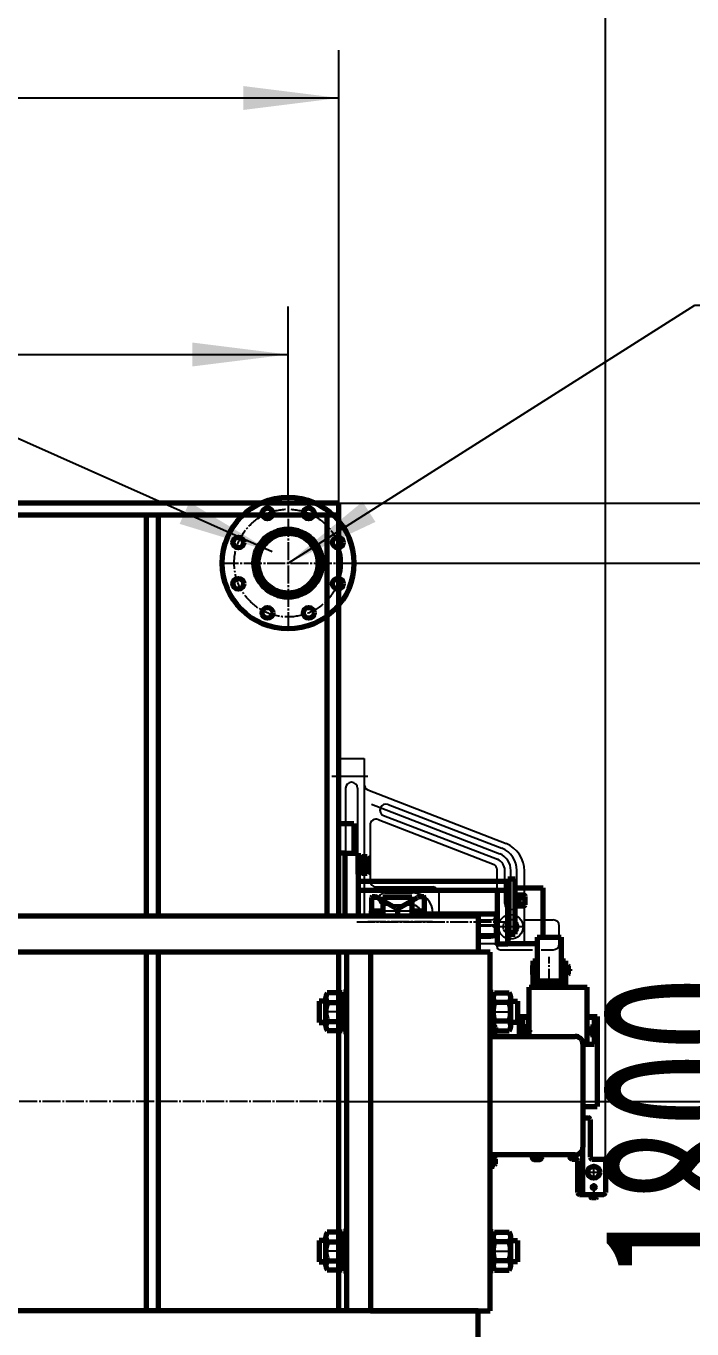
# Model space of a CAD drawing. Header units: millimetres. Extents: x -11880 to 11880, y -8400 to 8400.
# Drawn here: x 7829 to 8941, y 4969 to 7147 of the extents above; entities that cross this region are included whole.
import ezdxf

# ---------------------------------------------------------------- set-up
doc = ezdxf.new("R2010")
doc.units = ezdxf.units.MM
doc.linetypes.add('EB_DASH', pattern=[6, 3, -3])
doc.linetypes.add('EB_DASHDOT', pattern=[39, 30, -3, 3, -3])
for name, color, linetype, lineweight in [('CAXA0', 7, 'Continuous', 70), ('CAXA1', 1, 'EB_DASHDOT', 25), ('CAXA2', 6, 'EB_DASH', 25), ('CAXA3', 7, 'Continuous', 25), ('CAXA4', 3, 'Continuous', 25)]:
    doc.layers.add(name, color=color, linetype=linetype, lineweight=lineweight)
doc.styles.add('标准', font='', dxfattribs={"width": 0.667})
doc.styles.get('标准').set_extended_font_data('SimSun')
doc.dimstyles.new('标准', dxfattribs={"dimscale": 40, "dimtxt": 7, "dimasz": 4, "dimexe": 2, "dimexo": 0, "dimtad": 1, "dimdec": 1, "dimzin": 12, "dimdsep": 46, "dimtxsty": '标准', "dimcen": 0, "dimdle": 6, "dimaunit": 1, "dimazin": 2, "dimtfac": 1, "dimtdec": 3, "dimtmove": 0, "dimatfit": 3, "dimfxl": 1, "dimtolj": 1, "dimtzin": 0, "dimarcsym": 0})

# ---------------------------------------------------------------- blocks, each defined once
blk = doc.blocks.new('CAXBLOCK1', base_point=(8389.5, 5744.2))
at = {"layer": 'CAXA0'}
for p, q in [((8386.3, 5731.6), (8386.3, 5756.8)), ((8389.5, 5756.8), (8386.3, 5756.8)), ((8389.5, 5731.6), (8389.5, 5756.8)), ((8389, 5744.9), (8386.3, 5744.2)), ((8389.5, 5743.4), (8386.3, 5742.5)), ((8389.5, 5731.6), (8386.3, 5731.6)), ((8389.5, 5745), (8389, 5744.9))]:
    blk.add_line(p, q, dxfattribs=at)
at = {"layer": 'CAXA1', "linetype": 'EB_DASHDOT', "lineweight": 25}
blk.add_line((8392.5, 5744.2), (8383.3, 5744.2), dxfattribs=at)
blk = doc.blocks.new('CAXBLOCK2', base_point=(8650.8, 5685.1))
at = {"layer": 'CAXA0'}
for p, q in [((8647.7, 5675.9), (8647.7, 5694.3)), ((8650.8, 5694.3), (8647.7, 5694.3)), ((8650.4, 5685.8), (8647.7, 5685.1)), ((8650.8, 5684.3), (8647.7, 5683.5)), ((8650.8, 5685.9), (8650.4, 5685.8)), ((8650.8, 5675.9), (8650.8, 5694.3)), ((8650.8, 5675.9), (8647.7, 5675.9))]:
    blk.add_line(p, q, dxfattribs=at)
at = {"layer": 'CAXA1', "linetype": 'EB_DASHDOT', "lineweight": 25}
blk.add_line((8653.8, 5685.1), (8644.7, 5685.1), dxfattribs=at)
blk = doc.blocks.new('CAXBLOCK3', base_point=(8722.3, 5587.6))
at = {"layer": 'CAXA0'}
for p, q in [((8682.3, 5624.1), (8682.3, 5551.1)), ((8682.3, 5624.1), (8722.3, 5624.1)), ((8722.3, 5624.1), (8722.3, 5551.1)), ((8682.3, 5551.1), (8722.3, 5551.1))]:
    blk.add_line(p, q, dxfattribs=at)
blk = doc.blocks.new('CAXBLOCK4', base_point=(8772.3, 5467.1))
at = {"layer": 'CAXA0'}
for p, q in [((8769.9, 5467.5), (8771.7, 5467.2)), ((8769.9, 5466.7), (8771.7, 5467)), ((8770.1, 5467.5), (8770.1, 5466.8)), ((8771.7, 5467.7), (8770.8, 5467.4)), ((8771.7, 5466.6), (8770.8, 5466.9)), ((8771.7, 5467.7), (8772.1, 5468.7)), ((8771.7, 5467.2), (8772.2, 5467.7)), ((8771.7, 5467.7), (8772, 5467.5)), ((8771.7, 5467), (8771.7, 5467.2)), ((8772.2, 5466.6), (8771.7, 5467)), ((8772, 5466.8), (8771.7, 5466.6)), ((8771.7, 5466.6), (8772.1, 5465.6)), ((8771.9, 5469.5), (8772.2, 5467.7)), ((8771.9, 5464.7), (8772.2, 5466.6)), ((8772, 5469.3), (8772.7, 5469.3)), ((8772.2, 5467.7), (8772.4, 5467.7)), ((8772.4, 5466.6), (8772.2, 5466.6)), ((8772.7, 5469.5), (8772.4, 5467.7)), ((8772.4, 5467.7), (8772.9, 5467.2)), ((8772.4, 5466.6), (8772.9, 5467)), ((8772.7, 5464.7), (8772.4, 5466.6)), ((8772.9, 5467.7), (8772.6, 5468.7)), ((8772.9, 5466.6), (8772.6, 5465.6)), ((8772.7, 5467.5), (8772.9, 5467.7)), ((8772.7, 5466.8), (8772.9, 5466.6)), ((8772.9, 5467.7), (8773.9, 5467.4)), ((8774.7, 5467.5), (8772.9, 5467.2)), ((8772.9, 5467.2), (8772.9, 5467)), ((8774.7, 5466.7), (8772.9, 5467)), ((8772.9, 5466.6), (8773.9, 5466.9)), ((8774.5, 5467.5), (8774.5, 5466.8)), ((8772.7, 5464.9), (8772, 5464.9))]:
    blk.add_line(p, q, dxfattribs=at)
for start, end in [(90, 270), (270, 90)]:
    blk.add_arc((8772.3, 5467.1), 3.45, start, end, dxfattribs=at)
at = {"layer": 'CAXA1'}
for p, q in [((8765.9, 5467.1), (8778.8, 5467.1)), ((8772.3, 5460.7), (8772.3, 5473.6))]:
    blk.add_line(p, q, dxfattribs=at)
blk = doc.blocks.new('CAXBLOCK5', base_point=(8662.3, 5467.1))
at = {"layer": 'CAXA0'}
for p, q in [((8659.9, 5467.5), (8661.7, 5467.2)), ((8659.9, 5466.7), (8661.7, 5467)), ((8660.1, 5467.5), (8660.1, 5466.8)), ((8661.7, 5467.7), (8660.8, 5467.4)), ((8661.7, 5466.6), (8660.8, 5466.9)), ((8661.7, 5467.7), (8662.1, 5468.7)), ((8661.7, 5467.2), (8662.2, 5467.7)), ((8661.7, 5467.7), (8662, 5467.5)), ((8661.7, 5467), (8661.7, 5467.2)), ((8662.2, 5466.6), (8661.7, 5467)), ((8662, 5466.8), (8661.7, 5466.6)), ((8661.7, 5466.6), (8662.1, 5465.6)), ((8661.9, 5469.5), (8662.2, 5467.7)), ((8661.9, 5464.7), (8662.2, 5466.6)), ((8662, 5469.3), (8662.7, 5469.3)), ((8662.2, 5467.7), (8662.4, 5467.7)), ((8662.4, 5466.6), (8662.2, 5466.6)), ((8662.7, 5469.5), (8662.4, 5467.7)), ((8662.4, 5467.7), (8662.9, 5467.2)), ((8662.4, 5466.6), (8662.9, 5467)), ((8662.7, 5464.7), (8662.4, 5466.6)), ((8662.9, 5467.7), (8662.6, 5468.7)), ((8662.9, 5466.6), (8662.6, 5465.6)), ((8662.7, 5467.5), (8662.9, 5467.7)), ((8662.7, 5466.8), (8662.9, 5466.6)), ((8662.9, 5467.7), (8663.9, 5467.4)), ((8664.7, 5467.5), (8662.9, 5467.2)), ((8662.9, 5467.2), (8662.9, 5467)), ((8664.7, 5466.7), (8662.9, 5467)), ((8662.9, 5466.6), (8663.9, 5466.9)), ((8664.5, 5467.5), (8664.5, 5466.8)), ((8662.7, 5464.9), (8662, 5464.9))]:
    blk.add_line(p, q, dxfattribs=at)
for start, end in [(90, 270), (270, 90)]:
    blk.add_arc((8662.3, 5467.1), 3.45, start, end, dxfattribs=at)
at = {"layer": 'CAXA1'}
for p, q in [((8655.9, 5467.1), (8668.8, 5467.1)), ((8662.3, 5460.7), (8662.3, 5473.6))]:
    blk.add_line(p, q, dxfattribs=at)
blk = doc.blocks.new('CAXBLOCK10', base_point=(8603.7, 5099.2))
at = {"layer": 'CAXA0'}
for p, q in [((8603.7, 5066.2), (8603.7, 5132.2)), ((8603.7, 5132.2), (8608.7, 5132.2)), ((8608.7, 5132.2), (8608.7, 5066.2)), ((8608.7, 5066.2), (8603.7, 5066.2))]:
    blk.add_line(p, q, dxfattribs=at)
at = {"layer": 'CAXA1', "color": 1, "linetype": 'EB_DASHDOT', "lineweight": 25}
blk.add_line((8600.7, 5099.2), (8611.7, 5099.2), dxfattribs=at)
blk = doc.blocks.new('CAXBLOCK11', base_point=(8608.7, 5099.2))
at = {"layer": 'CAXA0'}
for p, q in [((8608.7, 5075.3), (8608.7, 5123)), ((8611.1, 5130.9), (8635.7, 5130.9)), ((8638.1, 5075.3), (8638.1, 5123)), ((8635.7, 5115), (8611.1, 5115)), ((8635.7, 5083.3), (8611.1, 5083.3)), ((8611.1, 5067.4), (8635.7, 5067.4))]:
    blk.add_line(p, q, dxfattribs=at)
for centre, radius, start, end in [((8623.1, 5123), 14.4, 146.5315, 213.4685), ((8623.7, 5123), 14.4, 326.5315, 33.4685), ((8662.7, 5099.2), 54, 162.9012, 197.0988), ((8584.1, 5099.2), 54, 342.9012, 17.0988), ((8623.1, 5075.3), 14.4, 146.5315, 213.4685), ((8623.7, 5075.3), 14.4, 326.5315, 33.4685)]:
    blk.add_arc(centre, radius, start, end, dxfattribs=at)
at = {"layer": 'CAXA1', "linetype": 'EB_DASHDOT', "lineweight": 25}
blk.add_line((8606.3, 5099.2), (8641.1, 5099.2), dxfattribs=at)
blk = doc.blocks.new('CAXBLOCK12', base_point=(8363.7, 5099.2))
at = {"layer": 'CAXA0'}
for p, q in [((8358.7, 5132.2), (8358.7, 5066.2)), ((8363.7, 5132.2), (8358.7, 5132.2)), ((8363.7, 5066.2), (8363.7, 5132.2)), ((8358.7, 5066.2), (8363.7, 5066.2))]:
    blk.add_line(p, q, dxfattribs=at)
at = {"layer": 'CAXA1', "color": 1, "linetype": 'EB_DASHDOT', "lineweight": 25}
blk.add_line((8366.7, 5099.2), (8355.7, 5099.2), dxfattribs=at)
blk = doc.blocks.new('CAXBLOCK13', base_point=(8358.7, 5099.2))
at = {"layer": 'CAXA0'}
for p, q in [((8329.3, 5075.3), (8329.3, 5123)), ((8356.3, 5130.9), (8331.7, 5130.9)), ((8358.7, 5075.3), (8358.7, 5123)), ((8331.7, 5115), (8356.3, 5115)), ((8331.7, 5083.3), (8356.3, 5083.3)), ((8356.3, 5067.4), (8331.7, 5067.4))]:
    blk.add_line(p, q, dxfattribs=at)
for centre, radius, start, end in [((8343.7, 5123), 14.4, 146.5315, 213.4685), ((8344.3, 5123), 14.4, 326.5315, 33.4685), ((8383.3, 5099.2), 54, 162.9012, 197.0988), ((8304.7, 5099.2), 54, 342.9012, 17.0988), ((8343.7, 5075.3), 14.4, 146.5315, 213.4685), ((8344.3, 5075.3), 14.4, 326.5315, 33.4685)]:
    blk.add_arc(centre, radius, start, end, dxfattribs=at)
at = {"layer": 'CAXA1', "linetype": 'EB_DASHDOT', "lineweight": 25}
blk.add_line((8361.1, 5099.2), (8326.3, 5099.2), dxfattribs=at)
blk = doc.blocks.new('CAXBLOCK14', base_point=(8363.7, 5499.2))
at = {"layer": 'CAXA0'}
for p, q in [((8358.7, 5532.2), (8358.7, 5466.2)), ((8363.7, 5532.2), (8358.7, 5532.2)), ((8363.7, 5466.2), (8363.7, 5532.2)), ((8358.7, 5466.2), (8363.7, 5466.2))]:
    blk.add_line(p, q, dxfattribs=at)
at = {"layer": 'CAXA1', "color": 1, "linetype": 'EB_DASHDOT', "lineweight": 25}
blk.add_line((8366.7, 5499.2), (8355.7, 5499.2), dxfattribs=at)
blk = doc.blocks.new('CAXBLOCK15', base_point=(8358.7, 5499.2))
at = {"layer": 'CAXA0'}
for p, q in [((8329.3, 5475.3), (8329.3, 5523)), ((8356.3, 5530.9), (8331.7, 5530.9)), ((8331.7, 5515), (8356.3, 5515)), ((8358.7, 5475.3), (8358.7, 5523)), ((8331.7, 5483.3), (8356.3, 5483.3)), ((8356.3, 5467.4), (8331.7, 5467.4))]:
    blk.add_line(p, q, dxfattribs=at)
for centre, radius, start, end in [((8343.7, 5523), 14.4, 146.5315, 213.4685), ((8383.3, 5499.2), 54, 162.9012, 197.0988), ((8344.3, 5523), 14.4, 326.5315, 33.4685), ((8304.7, 5499.2), 54, 342.9012, 17.0988), ((8343.7, 5475.3), 14.4, 146.5315, 213.4685), ((8344.3, 5475.3), 14.4, 326.5315, 33.4685)]:
    blk.add_arc(centre, radius, start, end, dxfattribs=at)
at = {"layer": 'CAXA1', "linetype": 'EB_DASHDOT', "lineweight": 25}
blk.add_line((8361.1, 5499.2), (8326.3, 5499.2), dxfattribs=at)
blk = doc.blocks.new('CAXBLOCK22', base_point=(8389.5, 5744.2))
at = {"layer": 'CAXA0'}
for p, q in [((8386.3, 5731.6), (8386.3, 5756.8)), ((8389.5, 5756.8), (8386.3, 5756.8)), ((8389.5, 5731.6), (8389.5, 5756.8)), ((8389, 5744.9), (8386.3, 5744.2)), ((8389.5, 5743.4), (8386.3, 5742.5)), ((8389.5, 5731.6), (8386.3, 5731.6)), ((8389.5, 5745), (8389, 5744.9))]:
    blk.add_line(p, q, dxfattribs=at)
at = {"layer": 'CAXA1', "linetype": 'EB_DASHDOT', "lineweight": 25}
blk.add_line((8392.5, 5744.2), (8383.3, 5744.2), dxfattribs=at)
blk = doc.blocks.new('CAXBLOCK23', base_point=(8650.8, 5685.1))
at = {"layer": 'CAXA0'}
for p, q in [((8647.7, 5675.9), (8647.7, 5694.3)), ((8650.8, 5694.3), (8647.7, 5694.3)), ((8650.4, 5685.8), (8647.7, 5685.1)), ((8650.8, 5684.3), (8647.7, 5683.5)), ((8650.8, 5685.9), (8650.4, 5685.8)), ((8650.8, 5675.9), (8650.8, 5694.3)), ((8650.8, 5675.9), (8647.7, 5675.9))]:
    blk.add_line(p, q, dxfattribs=at)
at = {"layer": 'CAXA1', "linetype": 'EB_DASHDOT', "lineweight": 25}
blk.add_line((8653.8, 5685.1), (8644.7, 5685.1), dxfattribs=at)
blk = doc.blocks.new('CAXBLOCK35', base_point=(8266.2, 6249.2))
at = {"layer": 'CAXA0', "linetype": 'Continuous', "lineweight": 70}
for centre, radius in [((8266.2, 6249.2), 110), ((8231.8, 6332.3), 9), ((8300.7, 6332.3), 9), ((8266.2, 6249.2), 57), ((8266.2, 6249.2), 50), ((8183.1, 6283.6), 9), ((8349.4, 6283.6), 9), ((8183.1, 6214.7), 9), ((8349.4, 6214.7), 9), ((8231.8, 6166), 9), ((8300.7, 6166), 9)]:
    blk.add_circle(centre, radius, dxfattribs=at)
at = {"layer": 'CAXA1', "linetype": 'EB_DASHDOT', "lineweight": 25}
for p, q in [((8266.2, 6362.2), (8266.2, 6136.2)), ((8153.2, 6249.2), (8379.2, 6249.2))]:
    blk.add_line(p, q, dxfattribs=at)
blk.add_circle((8266.2, 6249.2), 90, dxfattribs=at)
blk = doc.blocks.new('CAXBLOCK40', base_point=(8239.4, 6267.7))
at = {"layer": 'CAXA0', "linetype": 'Continuous', "lineweight": 25}
blk.add_hatch(color=0, dxfattribs=at).paths.add_polyline_path([(8239.4, 6267.7), (8101.4, 6351.2), (8085.1, 6314.7)], flags=0)
at = {"layer": 'CAXA0', "color": 0, "linetype": 'Continuous', "lineweight": 25}
blk.add_line((8239.4, 6267.7), (6348.3, 7112.4), dxfattribs=at)
blk = doc.blocks.new('*D50')
at = {"layer": 'CAXA4', "linetype": 'Continuous', "lineweight": 25}
for points in [[(9749.4, 6349.2), (9729.4, 6189.2), (9769.4, 6189.2)], [(9749.4, 4349.2), (9729.4, 4509.2), (9769.4, 4509.2)]]:
    blk.add_hatch(color=0, dxfattribs=at).paths.add_polyline_path(points, flags=0)
at = {"layer": 'CAXA4', "color": 0, "linetype": 'Continuous', "lineweight": 25}
for p, q in [((6851.2, 6349.2), (9829.4, 6349.2)), ((9749.4, 6349.2), (9749.4, 4349.2)), ((6851.2, 4349.2), (9829.4, 4349.2))]:
    blk.add_line(p, q, dxfattribs=at)
at = {"layer": 'CAXA4', "color": 0, "linetype": 'Continuous', "lineweight": 25, "insert": (9340.8, 5051.3), "char_height": 280, "attachment_point": 1, "rotation": 90, "style": '标准'}
blk.add_mtext('\\fSimSun|b0|i0|p34;2000', dxfattribs=at)
blk = doc.blocks.new('*D51')
at = {"layer": 'CAXA4', "linetype": 'Continuous', "lineweight": 25}
for points in [[(9198.9, 6249.2), (9178.9, 6089.2), (9218.9, 6089.2)], [(9198.9, 4449.2), (9178.9, 4609.2), (9218.9, 4609.2)]]:
    blk.add_hatch(color=0, dxfattribs=at).paths.add_polyline_path(points, flags=0)
at = {"layer": 'CAXA4', "color": 0, "linetype": 'Continuous', "lineweight": 25}
for p, q in [((8379.2, 6249.2), (9278.9, 6249.2)), ((9198.9, 6249.2), (9198.9, 4449.2)), ((8379.2, 4449.2), (9278.9, 4449.2))]:
    blk.add_line(p, q, dxfattribs=at)
at = {"layer": 'CAXA4', "color": 0, "linetype": 'Continuous', "lineweight": 25, "insert": (8790.3, 5051.3), "char_height": 280, "attachment_point": 1, "rotation": 90, "style": '标准'}
blk.add_mtext('\\fSimSun|b0|i0|p34;1800', dxfattribs=at)
blk = doc.blocks.new('*D56')
at = {"layer": 'CAXA4', "linetype": 'Continuous', "lineweight": 25}
for points in [[(6936.2, 6597.8), (7096.2, 6577.8), (7096.2, 6617.8)], [(8266.2, 6597.8), (8106.2, 6577.8), (8106.2, 6617.8)]]:
    blk.add_hatch(color=0, dxfattribs=at).paths.add_polyline_path(points, flags=0)
at = {"layer": 'CAXA4', "color": 0, "linetype": 'Continuous', "lineweight": 25}
for p, q in [((6936.2, 6362.2), (6936.2, 6677.8)), ((8266.2, 6362.2), (8266.2, 6677.8)), ((6936.2, 6597.8), (8266.2, 6597.8))]:
    blk.add_line(p, q, dxfattribs=at)
at = {"layer": 'CAXA4', "color": 0, "linetype": 'Continuous', "lineweight": 25, "insert": (7303.4, 7006.4), "char_height": 280, "attachment_point": 1, "style": '标准'}
blk.add_mtext('\\fSimSun|b0|i0|p34;1330', dxfattribs=at)
blk = doc.blocks.new('*D57')
at = {"layer": 'CAXA4', "linetype": 'Continuous', "lineweight": 25}
for points in [[(6851.2, 7026.5), (7011.2, 7006.5), (7011.2, 7046.5)], [(8351.2, 7026.5), (8191.2, 7006.5), (8191.2, 7046.5)]]:
    blk.add_hatch(color=0, dxfattribs=at).paths.add_polyline_path(points, flags=0)
at = {"layer": 'CAXA4', "color": 0, "linetype": 'Continuous', "lineweight": 25}
for p, q in [((6851.2, 6349.2), (6851.2, 7106.5)), ((8351.2, 6349.2), (8351.2, 7106.5)), ((6851.2, 7026.5), (8351.2, 7026.5))]:
    blk.add_line(p, q, dxfattribs=at)
at = {"layer": 'CAXA4', "color": 0, "linetype": 'Continuous', "lineweight": 25, "insert": (7303.4, 7435.1), "char_height": 280, "attachment_point": 1, "style": '标准'}
blk.add_mtext('\\fSimSun|b0|i0|p34;1500', dxfattribs=at)
blk = doc.blocks.new('*D58')
at = {"layer": 'CAXA4', "linetype": 'Continuous', "lineweight": 25}
for points in [[(6406.2, 7469), (6566.2, 7449), (6566.2, 7489)], [(8796.2, 7469), (8636.2, 7449), (8636.2, 7489)]]:
    blk.add_hatch(color=0, dxfattribs=at).paths.add_polyline_path(points, flags=0)
at = {"layer": 'CAXA4', "color": 0, "linetype": 'Continuous', "lineweight": 25}
for p, q in [((6406.2, 5197.1), (6406.2, 7549)), ((8796.2, 5250.1), (8796.2, 7549)), ((6406.2, 7469), (8796.2, 7469))]:
    blk.add_line(p, q, dxfattribs=at)
at = {"layer": 'CAXA4', "color": 0, "linetype": 'Continuous', "lineweight": 25, "insert": (7303.4, 7877.6), "char_height": 280, "attachment_point": 1, "style": '标准'}
blk.add_mtext('\\fSimSun|b0|i0|p34;2390', dxfattribs=at)
blk = doc.blocks.new('*D59')
at = {"layer": 'CAXA4', "linetype": 'Continuous', "lineweight": 25}
blk.add_hatch(color=0, dxfattribs=at).paths.add_polyline_path([(8266.2, 6249.2), (8412.1, 6318), (8390.6, 6351.7)], flags=0)
at = {"layer": 'CAXA4', "color": 0, "linetype": 'Continuous', "lineweight": 25}
for p, q in [((8266.2, 6249.2), (8945.6, 6680.1)), ((8945.6, 6680.1), (9300.4, 6680.1))]:
    blk.add_line(p, q, dxfattribs=at)
at = {"layer": 'CAXA4', "color": 0, "linetype": 'Continuous', "lineweight": 25, "insert": (9002.5, 7088.7), "char_height": 280, "attachment_point": 1, "style": '标准'}
blk.add_mtext('\\fSimSun|b0|i0|p34;a2', dxfattribs=at)
blk = doc.blocks.new('*D295')
at = {"layer": 'CAXA4', "linetype": 'Continuous', "lineweight": 25}
for points in [[(10352.3, 5349.2), (10332.3, 5189.2), (10372.3, 5189.2)], [(10352.3, 3599.2), (10332.3, 3759.2), (10372.3, 3759.2)]]:
    blk.add_hatch(color=0, dxfattribs=at).paths.add_polyline_path(points, flags=0)
at = {"layer": 'CAXA4', "color": 0, "linetype": 'Continuous', "lineweight": 25}
for p, q in [((8354.2, 5349.2), (10432.3, 5349.2)), ((10352.3, 5349.2), (10352.3, 3599.2)), ((8371.2, 3599.2), (10432.3, 3599.2))]:
    blk.add_line(p, q, dxfattribs=at)
at = {"layer": 'CAXA4', "color": 0, "linetype": 'Continuous', "lineweight": 25, "insert": (9943.7, 4176.3), "char_height": 280, "attachment_point": 1, "rotation": 90, "style": '标准'}
blk.add_mtext('\\fSimSun|b0|i0|p34;1750', dxfattribs=at)
blk = doc.blocks.new('*D296')
at = {"layer": 'CAXA4', "linetype": 'Continuous', "lineweight": 25}
for points in [[(11004.4, 6349.2), (11024.4, 6189.2), (10984.4, 6189.2)], [(11004.4, 3599.2), (11024.4, 3759.2), (10984.4, 3759.2)]]:
    blk.add_hatch(color=0, dxfattribs=at).paths.add_polyline_path(points, flags=0)
at = {"layer": 'CAXA4', "color": 0, "linetype": 'Continuous', "lineweight": 25}
for p, q in [((8351.2, 6349.2), (11084.4, 6349.2)), ((11004.4, 3599.2), (11004.4, 6349.2)), ((8371.2, 3599.2), (11084.4, 3599.2))]:
    blk.add_line(p, q, dxfattribs=at)
at = {"layer": 'CAXA4', "color": 0, "linetype": 'Continuous', "lineweight": 25, "insert": (10595.8, 4676.3), "char_height": 280, "attachment_point": 1, "rotation": 90, "style": '标准'}
blk.add_mtext('\\fSimSun|b0|i0|p34;2750', dxfattribs=at)

msp = doc.modelspace()

# ---------------------------------------------------------------- linework, layer by layer
at = {"layer": 'CAXA0'}
for p, q in [((8351.23, 6349.15), (6851.23, 6349.15)), ((8351.23, 5659.15), (8351.23, 6349.15)), ((8351.23, 6329.15), (6851.23, 6329.15)), ((8029.23, 6329.15), (8029.23, 5659.15)), ((8049.23, 6329.15), (8049.23, 5659.15)), ((8331.23, 5659.15), (8331.23, 6329.15)), ((8351.25, 5814.19), (8376.25, 5814.19)), ((8351.25, 5814.19), (8376.25, 5814.19)), ((8376.25, 5814.19), (8376.25, 5764.19)), ((8376.25, 5814.19), (8376.25, 5764.19)), ((8361.25, 5764.19), (8351.25, 5764.19)), ((8361.25, 5764.19), (8351.25, 5764.19)), ((8361.25, 5764.19), (8383.25, 5764.19)), ((8361.25, 5764.19), (8361.25, 5715.19)), ((8361.25, 5764.19), (8361.25, 5659.15)), ((8361.25, 5764.19), (8383.25, 5764.19)), ((8361.25, 5764.19), (8361.25, 5715.19)), ((8361.25, 5764.19), (8361.25, 5659.15)), ((8383.25, 5764.19), (8383.25, 5659.15)), ((8383.25, 5764.19), (8383.25, 5659.15)), ((8383.25, 5729.19), (8383.25, 5759.19)), ((8383.25, 5759.19), (8386.25, 5759.19)), ((8383.25, 5729.19), (8383.25, 5759.19)), ((8383.25, 5759.19), (8386.25, 5759.19)), ((8383.25, 5736.19), (8383.25, 5752.19)), ((8383.25, 5736.19), (8383.25, 5752.19)), ((8386.25, 5759.19), (8386.25, 5729.19)), ((8386.25, 5759.19), (8386.25, 5729.19)), ((8389.45, 5730.34), (8389.45, 5758.05)), ((8398.43, 5758.05), (8389.45, 5758.05)), ((8389.45, 5730.34), (8389.45, 5758.05)), ((8398.43, 5758.05), (8389.45, 5758.05)), ((8389.45, 5736.19), (8389.45, 5752.19)), ((8389.45, 5736.19), (8389.45, 5752.19)), ((8398.43, 5751.12), (8389.45, 5751.12)), ((8398.43, 5751.12), (8389.45, 5751.12)), ((8399.45, 5733.8), (8399.45, 5754.58)), ((8399.45, 5733.8), (8399.45, 5754.58)), ((8386.25, 5729.19), (8383.25, 5729.19)), ((8386.25, 5729.19), (8383.25, 5729.19)), ((8398.43, 5737.26), (8389.45, 5737.26)), ((8398.43, 5737.26), (8389.45, 5737.26)), ((8398.43, 5730.34), (8389.45, 5730.34)), ((8398.43, 5730.34), (8389.45, 5730.34)), ((8383.25, 5717.69), (8633.25, 5717.69)), ((8383.25, 5717.69), (8633.25, 5717.69)), ((8633.25, 5721.59), (8645.25, 5721.59)), ((8633.25, 5627.09), (8633.25, 5721.59)), ((8633.25, 5613.59), (8633.25, 5721.59)), ((8633.25, 5721.59), (8645.25, 5721.59)), ((8633.25, 5627.09), (8633.25, 5721.59)), ((8633.25, 5613.59), (8633.25, 5721.59)), ((8633.25, 5717.69), (8633.25, 5612.69)), ((8633.25, 5717.69), (8633.25, 5612.69)), ((8645.25, 5628.82), (8645.25, 5721.59)), ((8645.25, 5628.82), (8645.25, 5721.59)), ((8645.25, 5706.63), (8692.25, 5706.63)), ((8645.25, 5706.63), (8692.25, 5706.63)), ((8692.25, 5624.13), (8692.25, 5706.63)), ((8692.25, 5624.13), (8692.25, 5706.63)), ((8383.25, 5702.69), (8633.25, 5702.69)), ((8383.25, 5702.69), (8633.25, 5702.69)), ((8615.25, 5702.69), (8615.25, 5612.69)), ((8615.25, 5702.69), (8615.25, 5612.69)), ((8645.25, 5697.09), (8647.75, 5697.09)), ((8645.25, 5673.09), (8645.25, 5697.09)), ((8645.25, 5697.09), (8647.75, 5697.09)), ((8645.25, 5673.09), (8645.25, 5697.09)), ((8647.75, 5697.09), (8647.75, 5673.09)), ((8647.75, 5697.09), (8647.75, 5673.09)), ((8660.65, 5693.96), (8650.85, 5693.96)), ((8650.85, 5693.96), (8650.85, 5676.23)), ((8660.65, 5693.96), (8650.85, 5693.96)), ((8650.85, 5693.96), (8650.85, 5676.23)), ((8662.42, 5678), (8662.42, 5692.18)), ((8662.42, 5678), (8662.42, 5692.18)), ((8404.73, 5668.15), (8404.73, 5659.15)), ((8404.73, 5668.15), (8424.73, 5668.15)), ((8448.71, 5671.73), (8448.71, 5659.15)), ((8472.73, 5668.15), (8492.73, 5668.15)), ((8492.73, 5668.15), (8492.73, 5659.15)), ((8613.75, 5662.19), (8492.73, 5662.19)), ((8613.75, 5662.19), (8493.71, 5662.19)), ((8647.75, 5673.09), (8645.25, 5673.09)), ((8647.75, 5673.09), (8645.25, 5673.09)), ((8650.85, 5676.23), (8660.65, 5676.23)), ((8650.85, 5676.23), (8660.65, 5676.23)), ((8583.73, 5659.15), (6618.73, 5659.15)), ((8583.73, 5659.15), (8583.73, 5599.15)), ((8583.73, 5659.15), (8583.73, 5599.15)), ((8613.75, 5658.19), (8615.25, 5658.19)), ((8613.75, 5658.19), (8615.25, 5658.19)), ((8613.75, 5626.19), (8583.75, 5626.19)), ((8613.75, 5626.19), (8583.75, 5626.19)), ((8613.75, 5630.19), (8615.25, 5630.19)), ((8613.75, 5630.19), (8615.25, 5630.19)), ((8633.25, 5631.7), (8645.25, 5631.7)), ((8633.25, 5631.7), (8645.25, 5631.7)), ((8633.25, 5628.82), (8645.25, 5628.82)), ((8633.25, 5628.82), (8645.25, 5628.82)), ((8583.73, 5599.15), (6618.73, 5599.15)), ((8029.23, 5599.15), (8029.23, 4999.15)), ((8049.23, 5599.15), (8049.23, 4999.15)), ((8351.23, 4999.15), (8351.23, 5599.15)), ((8363.73, 5599.15), (8363.73, 4999.15)), ((8403.73, 5599.15), (8403.73, 4999.15)), ((8603.73, 5599.15), (8403.73, 5599.15)), ((8603.73, 5599.15), (8403.73, 5599.15)), ((8403.75, 5599.19), (8403.75, 4999.19)), ((8603.73, 4999.15), (8603.73, 5599.15)), ((8615.25, 5612.69), (8633.25, 5612.69)), ((8615.25, 5612.69), (8633.25, 5612.69)), ((8633.25, 5613.59), (8682.32, 5613.59)), ((8633.25, 5613.59), (8682.32, 5613.59)), ((8674.82, 5584.13), (8674.82, 5540.13)), ((8674.82, 5584.13), (8679.82, 5584.13)), ((8674.82, 5561.63), (8674.82, 5576.63)), ((8679.82, 5549.13), (8679.82, 5584.13)), ((8679.82, 5576.63), (8682.32, 5576.63)), ((8722.32, 5576.63), (8724.82, 5576.63)), ((8724.82, 5549.13), (8724.82, 5584.13)), ((8724.82, 5584.13), (8729.82, 5584.13)), ((8729.82, 5584.13), (8729.82, 5540.13)), ((8729.82, 5561.63), (8729.82, 5576.63)), ((8731.32, 5575.63), (8730.82, 5575.63)), ((8731.32, 5576.63), (8733.32, 5576.63)), ((8731.32, 5561.63), (8731.32, 5576.63)), ((8733.32, 5576.63), (8733.32, 5561.63)), ((8733.32, 5576.63), (8734.32, 5575.63)), ((8734.32, 5562.63), (8734.32, 5575.63)), ((8679.82, 5561.63), (8682.32, 5561.63)), ((8722.32, 5561.63), (8724.82, 5561.63)), ((8731.32, 5562.63), (8730.82, 5562.63)), ((8731.32, 5561.63), (8733.32, 5561.63)), ((8734.32, 5562.63), (8733.32, 5561.63)), ((8603.73, 5466.15), (8603.73, 5532.15)), ((8603.73, 5532.15), (8608.73, 5532.15)), ((8608.73, 5532.15), (8608.73, 5474.02)), ((8668.82, 5540.13), (8765.82, 5540.13)), ((8668.82, 5458.13), (8668.82, 5540.13)), ((8674.82, 5549.13), (8729.82, 5549.13)), ((8674.82, 5541.13), (8729.82, 5541.13)), ((8765.82, 5445.13), (8765.82, 5540.13)), ((8318.11, 5517.15), (8318.11, 5481.15)), ((8329.33, 5517.15), (8318.11, 5517.15)), ((8608.73, 5475.34), (8608.73, 5522.97)), ((8611.12, 5530.91), (8635.75, 5530.91)), ((8635.75, 5515.03), (8611.12, 5515.03)), ((8638.13, 5475.34), (8638.13, 5522.97)), ((8638.13, 5517.15), (8649.35, 5517.15)), ((8649.35, 5517.15), (8649.35, 5481.15)), ((8652.32, 5491.13), (8668.82, 5491.13)), ((8652.32, 5491.13), (8652.32, 5458.13)), ((8657.32, 5490.13), (8668.82, 5490.13)), ((8657.32, 5490.13), (8657.32, 5458.13)), ((8667.32, 5491.13), (8667.32, 5458.13)), ((8765.82, 5491.13), (8782.32, 5491.13)), ((8765.82, 5490.13), (8777.32, 5490.13)), ((8777.32, 5490.13), (8777.32, 5445.13)), ((8782.32, 5491.13), (8782.32, 5341.13)), ((8318.11, 5481.15), (8329.33, 5481.15)), ((8603.78, 5481.63), (8606.78, 5481.63)), ((8606.78, 5481.63), (8606.78, 5458.13)), ((8606.78, 5464.24), (8606.78, 5474.02)), ((8606.78, 5474.02), (8611.5, 5474.02)), ((8635.75, 5483.28), (8611.12, 5483.28)), ((8612.48, 5473.05), (8612.48, 5465.22)), ((8612.48, 5467.4), (8635.75, 5467.4)), ((8649.35, 5481.15), (8638.13, 5481.15)), ((8611.5, 5464.24), (8606.78, 5464.24)), ((8606.78, 5458.13), (8745.78, 5458.13)), ((8758.78, 5445.13), (8758.78, 5273.13)), ((8758.78, 5445.13), (8777.32, 5445.13)), ((8758.78, 5341.13), (8782.32, 5341.13)), ((8758.78, 5322.13), (8767.78, 5322.13)), ((8770.78, 5319.13), (8770.78, 5256.13)), ((8606.78, 5236.63), (8606.78, 5260.13)), ((8745.78, 5260.13), (8606.78, 5260.13)), ((8611.5, 5254.02), (8606.78, 5254.02)), ((8606.78, 5254.02), (8606.78, 5244.24)), ((8612.48, 5245.22), (8612.48, 5253.05)), ((8673.78, 5260.13), (8673.78, 5257.13)), ((8678.78, 5252.13), (8685.78, 5252.13)), ((8740.78, 5253.11), (8746.78, 5253.11)), ((8749.78, 5250.11), (8749.78, 5197.13)), ((8757.78, 5268.13), (8757.78, 5194.13)), ((8773.78, 5253.13), (8793.78, 5253.13)), ((8796.23, 5250.13), (8796.23, 5197.13)), ((8603.78, 5236.63), (8603.78, 5239.13)), ((8603.78, 5236.63), (8606.78, 5236.63)), ((8606.78, 5244.24), (8611.5, 5244.24)), ((8771.89, 5194.13), (8781.67, 5194.13)), ((8771.89, 5189.41), (8771.89, 5194.13)), ((8780.69, 5188.43), (8772.87, 5188.43)), ((8781.67, 5194.13), (8781.67, 5189.41)), ((8793.23, 5194.13), (8793.78, 5194.13)), ((8318.11, 5117.15), (8318.11, 5081.15)), ((8329.33, 5117.15), (8318.11, 5117.15)), ((8638.13, 5117.15), (8649.35, 5117.15)), ((8649.35, 5117.15), (8649.35, 5081.15)), ((8318.11, 5081.15), (8329.33, 5081.15)), ((8649.35, 5081.15), (8638.13, 5081.15)), ((8583.73, 4999.15), (6618.73, 4999.15)), ((8403.73, 4999.15), (8603.73, 4999.15)), ((8583.73, 4939.15), (8583.73, 4999.15))]:
    msp.add_line(p, q, dxfattribs=at)
at = {"layer": 'CAXA0', "color": 7}
for p, q in [((8405.71, 5690.17), (8405.71, 5659.15)), ((8412.37, 5691.17), (8406.71, 5691.17)), ((8446.21, 5672.4), (8414.87, 5690.5)), ((8424.73, 5691.15), (8472.73, 5691.15)), ((8424.73, 5691.15), (8424.73, 5659.15)), ((8451.21, 5672.4), (8482.55, 5690.5)), ((8472.73, 5691.15), (8472.73, 5659.15)), ((8492.71, 5691.17), (8485.05, 5691.17)), ((8493.71, 5690.17), (8493.71, 5659.15)), ((8613.75, 5662.19), (8613.75, 5626.19)), ((8613.75, 5662.19), (8613.75, 5659.19)), ((8613.75, 5662.19), (8613.75, 5626.19)), ((8613.75, 5662.19), (8613.75, 5659.19)), ((8615.25, 5629.19), (8615.25, 5659.19)), ((8615.25, 5629.19), (8615.25, 5659.19))]:
    msp.add_line(p, q, dxfattribs=at)
at = {"layer": 'CAXA0', "linetype": 'Continuous', "lineweight": 70}
for p, q in [((8674.82, 5577.78), (8674.82, 5560.82)), ((8730.82, 5577.78), (8729.82, 5577.78)), ((8729.82, 5577.78), (8729.82, 5560.82)), ((8730.82, 5577.78), (8730.82, 5560.82)), ((8730.82, 5560.82), (8729.82, 5560.82)), ((8603.78, 5281.63), (8603.78, 5426.63)), ((8752.78, 5194.13), (8793.23, 5194.13))]:
    msp.add_line(p, q, dxfattribs=at)
at = {"layer": 'CAXA0'}
for centre, radius in [((8662.32, 5467.13), 2.5), ((8772.32, 5467.13), 2.5), ((8776.78, 5231.13), 10), ((8776.78, 5206.13), 2.5)]:
    msp.add_circle(centre, radius, dxfattribs=at)
for centre, radius, start, end in [((8393.07, 5754.58), 6.38, 327.13277, 32.86723), ((8393.07, 5754.58), 6.38, 327.13277, 32.86723), ((8375.45, 5744.19), 24, 343.22135, 16.77865), ((8375.45, 5744.19), 24, 343.22135, 16.77865), ((8393.07, 5733.8), 6.38, 327.13277, 32.86723), ((8393.07, 5733.8), 6.38, 327.13277, 32.86723), ((8660.65, 5692.18), 1.77, 0, 90), ((8660.65, 5692.18), 1.77, 0, 90), ((8660.65, 5678), 1.77, 270, 0), ((8660.65, 5678), 1.77, 270, 0), ((8623.13, 5522.97), 14.4, 146.53152, 213.46848), ((8662.73, 5499.15), 54, 162.90116, 197.09884), ((8623.74, 5522.97), 14.4, 326.53152, 33.46848), ((8584.13, 5499.15), 54, 342.90116, 17.09884), ((8623.13, 5475.34), 14.4, 146.53152, 185.23807), ((8611.5, 5473.05), 0.978, 0, 90), ((8623.74, 5475.34), 14.4, 326.53152, 33.46848), ((8611.5, 5465.22), 0.978, 270, 360), ((8745.78, 5445.13), 13, 0, 90), ((8767.78, 5319.13), 3, 0, 90), ((8745.78, 5273.13), 13, 270, 360), ((8611.5, 5253.05), 0.978, 0, 90), ((8678.78, 5257.13), 5, 180, 270), ((8685.78, 5256.13), 4, 270, 90), ((8740.78, 5257.11), 4, 130.80395, 270), ((8746.78, 5250.11), 3, 0, 90), ((8773.78, 5256.13), 3, 180, 270), ((8793.23, 5250.13), 3, 0, 90), ((8611.5, 5245.22), 0.978, 270, 360), ((8752.78, 5197.13), 3, 180, 270), ((8772.87, 5189.41), 0.978, 180, 270), ((8780.69, 5189.41), 0.978, 270, 360), ((8793.23, 5197.13), 3, 270, 360)]:
    msp.add_arc(centre, radius, start, end, dxfattribs=at)
at = {"layer": 'CAXA0', "color": 7}
for centre, radius, start, end in [((8406.71, 5690.17), 1, 90, 180), ((8412.37, 5686.17), 5, 60, 90), ((8485.05, 5686.17), 5, 90, 120), ((8492.71, 5690.17), 1, 0, 90), ((8448.71, 5676.73), 5, 240, 300)]:
    msp.add_arc(centre, radius, start, end, dxfattribs=at)
at = {"layer": 'CAXA1', "color": 1, "linetype": 'EB_DASHDOT', "lineweight": 25}
for p, q in [((8389.25, 5744.19), (8380.25, 5744.19)), ((8389.25, 5744.19), (8380.25, 5744.19)), ((8381.06, 5649.84), (8492.57, 5649.84)), ((8507.34, 5649.84), (8395.83, 5649.84)), ((8600.73, 5499.15), (8611.73, 5499.15))]:
    msp.add_line(p, q, dxfattribs=at)
at = {"layer": 'CAXA1'}
for p, q in [((8459.02, 5649.84), (8639.01, 5649.84)), ((8702.32, 5541.13), (8702.32, 5591.21)), ((8722.32, 5569.13), (8740.6, 5569.13)), ((8722.32, 5569.13), (8738.38, 5569.13)), ((8733.82, 5569.13), (8726.82, 5569.13)), ((8653.51, 5467.13), (8673.98, 5467.13)), ((8662.32, 5478.55), (8662.32, 5456.24)), ((8761.49, 5467.13), (8782.35, 5467.13)), ((8772.32, 5478), (8772.32, 5456.79)), ((8776.78, 5207.13), (8776.78, 5185.43))]:
    msp.add_line(p, q, dxfattribs=at)
at = {"layer": 'CAXA1', "linetype": 'EB_DASHDOT', "lineweight": 25}
for p, q in [((8616.75, 5644.19), (8583.75, 5644.19)), ((8616.75, 5644.19), (8583.75, 5644.19)), ((8611.02, 5649.84), (8636.36, 5649.84)), ((8606.35, 5499.15), (8641.13, 5499.15)), ((8354.23, 5349.15), (6848.23, 5349.15)), ((8763.78, 5231.13), (8789.78, 5231.13)), ((8776.78, 5218.13), (8776.78, 5244.13)), ((8771.28, 5206.13), (8782.28, 5206.13)), ((8776.78, 5192.06), (8776.78, 5211.63))]:
    msp.add_line(p, q, dxfattribs=at)
at = {"layer": 'CAXA2', "color": 6, "linetype": 'Continuous', "lineweight": 25}
for p, q in [((8351.23, 5922.84), (8393.23, 5922.84)), ((8393.23, 5922.84), (8393.23, 5661.84)), ((8339.25, 5892.84), (8399.25, 5892.84)), ((8362.23, 5872.84), (8362.23, 5661.84)), ((8382.23, 5872.84), (8382.23, 5661.84)), ((8399.44, 5870.3), (8630.22, 5780.57)), ((8405.46, 5846.21), (8619.62, 5763.3)), ((8433.41, 5845.54), (8623.42, 5772.55)), ((8416.86, 5820.61), (8610.31, 5745.4)), ((8425.82, 5827.04), (8615.83, 5754.05)), ((8403.23, 5811.29), (8403.23, 5717.84)), ((8615.23, 5662.84), (8615.23, 5736.78)), ((8628.23, 5680.11), (8628.23, 5735.55)), ((8638.23, 5623.27), (8638.23, 5735.55)), ((8648.23, 5680.11), (8648.23, 5735.55)), ((8661.23, 5617.84), (8661.23, 5734.32)), ((8413.23, 5707.84), (8508.23, 5707.84)), ((8410.23, 5687.84), (8468.23, 5687.84)), ((8427.3, 5697.84), (8474.23, 5697.84)), ((8518.23, 5697.84), (8518.23, 5661.84)), ((8413.23, 5667.84), (8468.23, 5667.84)), ((8427.3, 5677.84), (8473.23, 5677.84)), ((8488.23, 5662.84), (8488.23, 5661.84)), ((8508.23, 5663.84), (8508.23, 5661.84)), ((8583.73, 5652.84), (8605.23, 5652.84)), ((8583.73, 5642.84), (8604.69, 5642.84)), ((8661.61, 5641.22), (8614.61, 5641.22)), ((8661.23, 5652.84), (8709.23, 5652.84)), ((8719.23, 5612.84), (8719.23, 5642.84)), ((8583.73, 5622.84), (8604.69, 5622.84)), ((8656.23, 5612.84), (8583.73, 5612.84)), ((8620.23, 5602.84), (8674.73, 5602.84)), ((8688.73, 5602.84), (8709.23, 5602.84))]:
    msp.add_line(p, q, dxfattribs=at)
at = {"layer": 'CAXA2'}
for p, q in [((8656.42, 5690.87), (8653.09, 5685.09)), ((8656.42, 5690.87), (8653.09, 5685.09)), ((8656.42, 5679.32), (8653.09, 5685.09)), ((8656.42, 5679.32), (8653.09, 5685.09)), ((8656.42, 5690.87), (8662.42, 5690.87)), ((8656.42, 5690.87), (8662.42, 5690.87)), ((8656.42, 5687.98), (8662.42, 5687.98)), ((8656.42, 5687.98), (8662.42, 5687.98)), ((8656.42, 5682.21), (8662.42, 5682.21)), ((8656.42, 5682.21), (8662.42, 5682.21)), ((8656.42, 5679.32), (8662.42, 5679.32)), ((8656.42, 5679.32), (8662.42, 5679.32)), ((8609.48, 5472.02), (8607.81, 5469.13)), ((8609.48, 5466.25), (8607.81, 5469.13)), ((8609.48, 5472.02), (8612.48, 5472.02)), ((8609.48, 5470.58), (8612.48, 5470.58)), ((8609.48, 5467.69), (8612.48, 5467.69)), ((8609.48, 5466.25), (8612.48, 5466.25)), ((8609.48, 5252.02), (8607.81, 5249.13)), ((8609.48, 5246.25), (8607.81, 5249.13)), ((8609.48, 5252.02), (8612.48, 5252.02)), ((8609.48, 5250.58), (8612.48, 5250.58)), ((8609.48, 5247.69), (8612.48, 5247.69)), ((8609.48, 5246.25), (8612.48, 5246.25)), ((8773.89, 5191.43), (8776.78, 5193.1)), ((8773.89, 5191.43), (8773.89, 5188.43)), ((8775.34, 5191.43), (8775.34, 5188.43)), ((8779.67, 5191.43), (8776.78, 5193.1)), ((8778.22, 5191.43), (8778.22, 5188.43)), ((8779.67, 5191.43), (8779.67, 5188.43))]:
    msp.add_line(p, q, dxfattribs=at)
at = {"layer": 'CAXA2', "color": 6, "linetype": 'Continuous', "lineweight": 25}
for centre, radius in [((8638.11, 5641.22), 20.5), ((8638.23, 5641.22), 12.5)]:
    msp.add_circle(centre, radius, dxfattribs=at)
for centre, radius, start, end in [((8372.23, 5872.84), 10, 0, 180), ((8403.23, 5879.55), 10, 180, 247.68441), ((8429.61, 5836.29), 10, 67.68442, 247.68442), ((8413.23, 5811.29), 10, 68.7548, 180), ((8608.23, 5735.55), 40, 0, 67.68441), ((8611.23, 5734.32), 50, 0, 67.68441), ((8608.23, 5735.55), 20, 0, 67.68441), ((8608.23, 5735.55), 30, 0, 67.68441), ((8605.23, 5736.78), 10, 0, 59.51027), ((8413.23, 5717.84), 10, 180, 270), ((8508.23, 5697.84), 10, 0, 90), ((8427.3, 5687.84), 10, 90, 270), ((8474.23, 5663.84), 34, 0, 90), ((8413.23, 5657.84), 10, 90, 156.42182), ((8468.23, 5657.84), 10, 23.57818, 90), ((8473.23, 5662.84), 15, 0, 90), ((8605.23, 5662.84), 10, 270, 0), ((8638.23, 5680.11), 10, 180, 0), ((8604.69, 5632.84), 10, 269.99999, 89.99999), ((8709.23, 5642.84), 10, 0, 90), ((8610.23, 5607.84), 5, 0, 90), ((8620.23, 5607.84), 5, 180, 270), ((8709.23, 5612.84), 10, 270, 0)]:
    msp.add_arc(centre, radius, start, end, dxfattribs=at)
at = {"layer": 'CAXA2'}
for centre, radius, start, end in [((8667.39, 5685.09), 11.34, 165.25287, 194.74713), ((8667.39, 5685.09), 11.34, 165.25287, 194.74713), ((8659.31, 5689.42), 3.23, 153.43495, 206.56505), ((8659.31, 5689.42), 3.23, 153.43495, 206.56505), ((8659.31, 5680.76), 3.23, 153.43495, 206.56505), ((8659.31, 5680.76), 3.23, 153.43495, 206.56505), ((8614.96, 5469.13), 5.67, 165.25287, 194.74713), ((8610.92, 5471.3), 1.61, 153.43495, 206.56505), ((8610.92, 5466.97), 1.61, 153.43495, 206.56505), ((8614.96, 5249.13), 5.67, 165.25287, 194.74713), ((8610.92, 5251.3), 1.61, 153.43495, 206.56505), ((8610.92, 5246.97), 1.61, 153.43495, 206.56505), ((8774.61, 5189.99), 1.61, 63.43495, 116.56505), ((8776.78, 5185.95), 5.67, 75.25287, 104.74713), ((8778.94, 5189.99), 1.61, 63.43495, 116.56505)]:
    msp.add_arc(centre, radius, start, end, dxfattribs=at)
at = {"layer": 'CAXA3', "linetype": 'Continuous', "lineweight": 25}
for p, q in [((8329.33, 5514.45), (8318.11, 5514.45)), ((8638.13, 5514.45), (8649.35, 5514.45)), ((8329.33, 5483.85), (8318.11, 5483.85)), ((8638.13, 5483.85), (8649.35, 5483.85)), ((8329.33, 5114.45), (8318.11, 5114.45)), ((8638.13, 5114.45), (8649.35, 5114.45)), ((8329.33, 5083.85), (8318.11, 5083.85)), ((8638.13, 5083.85), (8649.35, 5083.85))]:
    msp.add_line(p, q, dxfattribs=at)

# ---------------------------------------------------------------- block references
at = {"layer": 'CAXA0', "linetype": 'Continuous', "lineweight": 70}
for name, p in [('CAXBLOCK40', (8239.36, 6267.7)), ('CAXBLOCK35', (8266.23, 6249.15))]:
    msp.add_blockref(name, p, dxfattribs=at)
at = {"layer": 'CAXA0'}
for name, p in [('CAXBLOCK1', (8389.45, 5744.19)), ('CAXBLOCK22', (8389.45, 5744.19)), ('CAXBLOCK2', (8650.85, 5685.09)), ('CAXBLOCK23', (8650.85, 5685.09)), ('CAXBLOCK3', (8722.32, 5587.63)), ('CAXBLOCK14', (8363.73, 5499.15)), ('CAXBLOCK15', (8358.73, 5499.15)), ('CAXBLOCK5', (8662.32, 5467.13)), ('CAXBLOCK4', (8772.32, 5467.13)), ('CAXBLOCK13', (8358.73, 5099.15)), ('CAXBLOCK12', (8363.73, 5099.15)), ('CAXBLOCK10', (8603.73, 5099.15)), ('CAXBLOCK11', (8608.73, 5099.15))]:
    msp.add_blockref(name, p, dxfattribs=at)
at = {"layer": 'CAXA4', "linetype": 'Continuous', "lineweight": 70}
msp.add_blockref('*D59', (0, 0), dxfattribs=at)

# ---------------------------------------------------------------- dimensions: what is measured, and where the dimension line sits
for base, p1, p2, text, picture, middle in [((7601.23, 7468.97), (6406.23, 5197.13), (8796.23, 5250.13), '\\fSimSun;2390', '*D58', (7601.23, 7685.77)), ((7601.23, 7026.5), (6851.23, 6349.15), (8351.23, 6349.15), '\\fSimSun;1500', '*D57', (7601.23, 7243.3))]:
    dim = msp.add_linear_dim(base=base, p1=p1, p2=p2, text=text, dimstyle='标准', dxfattribs=at)
    dim.commit()
    dim.dimension.update_dxf_attribs({"geometry": picture, "text_midpoint": middle})
for base, p1, p2, angle, text, picture, middle in [((7601.23, 6597.77), (6936.23, 6362.15), (8266.23, 6362.15), 0, '\\fSimSun;1330', '*D56', (7601.23, 6814.57)), ((9749.38, 5349.15), (6851.23, 6349.15), (6851.23, 4349.15), 270, '\\fSimSun;2000', '*D50', (9532.58, 5349.15)), ((11004.39, 4974.15), (8371.23, 3599.15), (8351.23, 6349.15), 90, '\\fSimSun;2750', '*D296', (10787.59, 4974.15)), ((9198.91, 5349.15), (8379.23, 6249.15), (8379.23, 4449.15), 90, '\\fSimSun;1800', '*D51', (8982.11, 5349.15)), ((10352.27, 4474.15), (8354.23, 5349.15), (8371.23, 3599.15), 90, '\\fSimSun;1750', '*D295', (10135.47, 4474.15))]:
    dim = msp.add_linear_dim(base=base, p1=p1, p2=p2, angle=angle, text=text, dimstyle='标准', dxfattribs=at)
    dim.commit()
    dim.dimension.update_dxf_attribs({"geometry": picture, "text_midpoint": middle})

doc.saveas('drawing.dxf')
